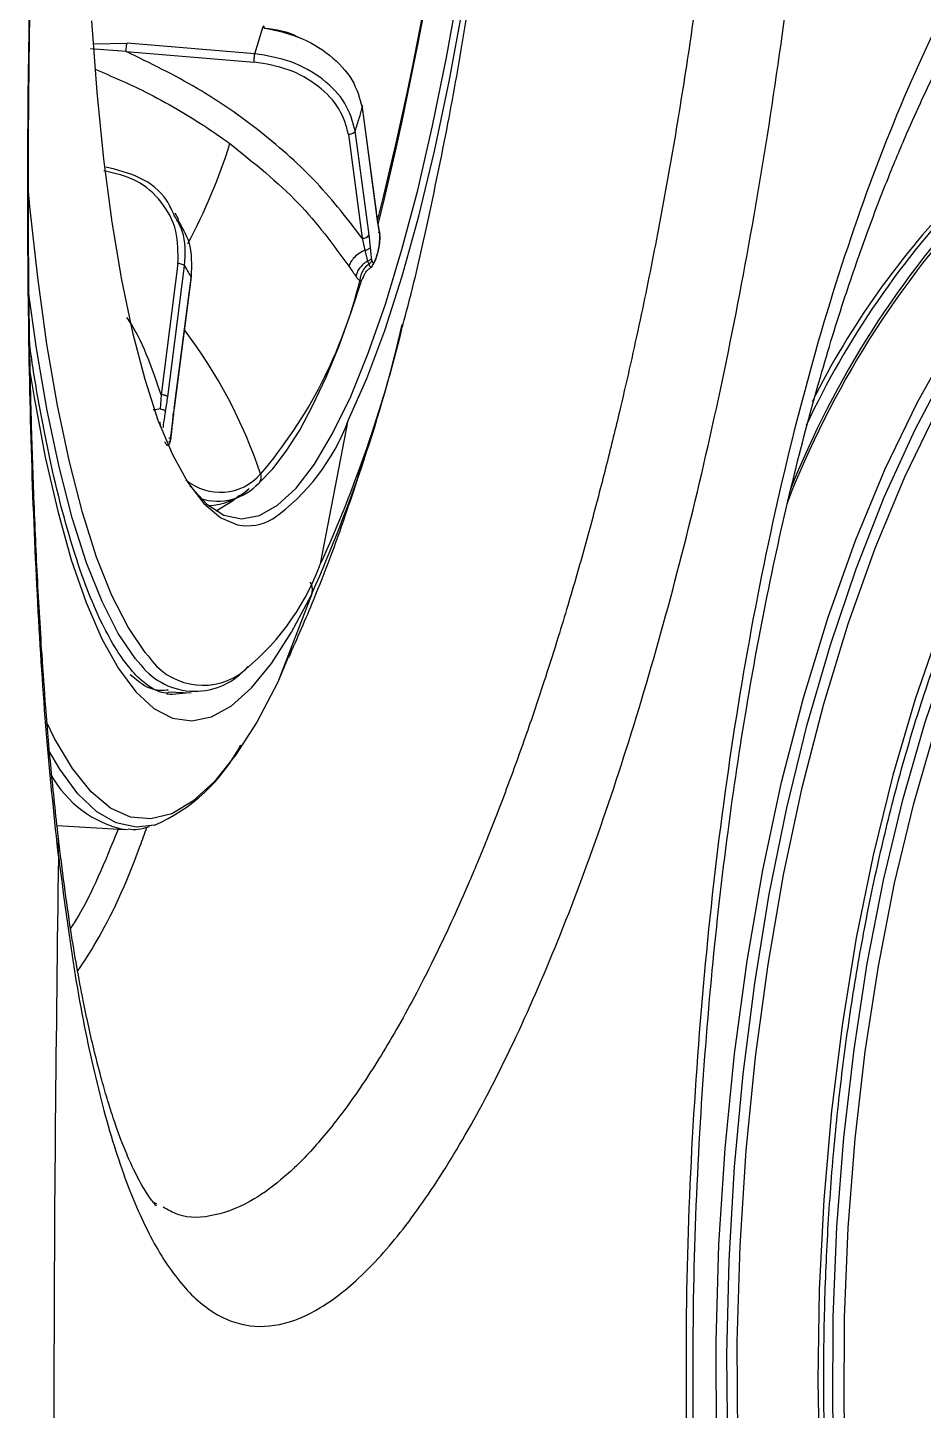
# Model space of a CAD drawing. Extents: x 400 to 501, y 484 to 634.
# Drawn here: x 411.449 to 413.253, y 551.202 to 553.985 of the extents above; entities that cross this region are included whole.
import ezdxf

# ---------------------------------------------------------------- set-up
doc = ezdxf.new("R2010")
doc.units = 0
doc.header["$MEASUREMENT"] = 0
doc.layers.add('1', color=4, linetype='Continuous')
doc.layers.add('DIM', color=3, linetype='Continuous')

# ---------------------------------------------------------------- blocks, each defined once
blk = doc.blocks.new('2026 GRANDEE')
at = {"layer": '1', "color": 3, "linetype": 'Continuous', "lineweight": 25}
for p, q in [((-38.5182, -42.9077), (-38.5025, -42.8553)), ((-38.7772, -42.9034), (-38.8495, -42.8978)), ((-38.8432, -42.8881), (-38.7757, -42.8865)), ((-38.7772, -42.9034), (-38.5198, -42.9246)), ((-38.5182, -42.9077), (-38.7757, -42.8865)), ((-38.5188, -42.9103), (-38.5182, -42.9077)), ((-38.2741, -43.2231), (-38.3022, -43.0103)), ((-38.3019, -43.0163), (-38.2743, -43.2254)), ((-38.3296, -43.0702), (-38.3019, -43.2792)), ((-38.2884, -43.272), (-38.316, -43.0631)), ((-38.5762, -43.083), (-38.5684, -43.0887)), ((-38.6712, -43.2418), (-38.679, -43.2285)), ((-38.2711, -43.2441), (-38.2743, -43.2234)), ((-38.2677, -43.2638), (-38.2711, -43.2438)), ((-38.2669, -43.27), (-38.2677, -43.2637)), ((-38.3019, -43.2792), (-38.2965, -43.3028)), ((-38.2965, -43.3028), (-38.2914, -43.3251)), ((-38.2914, -43.3251), (-38.289, -43.3309)), ((-38.275, -43.3222), (-38.2719, -43.3119)), ((-38.6731, -43.33), (-38.7072, -43.5941)), ((-38.6938, -43.5985), (-38.6597, -43.3345)), ((-38.6805, -43.6219), (-38.6459, -43.3543)), ((-38.6466, -43.3571), (-38.6807, -43.6211)), ((-38.7072, -43.5941), (-38.7086, -43.6226)), ((-38.6844, -43.6526), (-38.6818, -43.6301)), ((-38.7097, -43.6493), (-38.7092, -43.6579)), ((-38.6872, -43.6791), (-38.6844, -43.6523)), ((-38.3858, -43.9347), (-38.3302, -43.6461)), ((-38.688, -43.6856), (-38.6872, -43.6797)), ((-38.6873, -43.6799), (-38.6872, -43.6796)), ((-38.5168, -43.7776), (-38.5116, -43.7737)), ((-38.4045, -43.9965), (-38.4721, -44.1725)), ((-38.451, -44.1225), (-38.4721, -44.1725)), ((-38.6952, -44.196), (-38.6886, -44.1965)), ((-38.6928, -44.1923), (-38.6462, -44.1943)), ((-38.9164, -44.4612), (-38.7808, -44.4693)), ((-38.775, -44.4695), (-38.7808, -44.4693)), ((-38.9133, -44.5256), (-38.9149, -44.4936)), ((-38.7155, -45.223), (-38.7217, -45.2199))]:
    blk.add_line(p, q, dxfattribs=at)
at = {"layer": '1', "color": 3, "linetype": 'Continuous', "lineweight": 25, "flags": 128}
for points in [[(-38.8472, -42.8415), (-38.8365, -42.9848), (-38.8227, -43.1201), (-38.8061, -43.2465), (-38.7867, -43.3629), (-38.7647, -43.4687), (-38.7401, -43.563), (-38.7133, -43.6451), (-38.6844, -43.7145), (-38.6535, -43.7706), (-38.621, -43.8131), (-38.587, -43.8416), (-38.553, -43.8558)], [(-38.3302, -43.6461), (-38.293, -43.5617), (-38.2568, -43.4645), (-38.2218, -43.3552), (-38.1883, -43.2346), (-38.1566, -43.1037), (-38.1269, -42.9634), (-38.0994, -42.8148), (-38.0744, -42.6591), (-38.052, -42.4975), (-38.0324, -42.3311), (-38.0157, -42.1613), (-38.0022, -41.9892), (-37.9918, -41.8164), (-37.9847, -41.6439), (-37.9809, -41.4733), (-37.9804, -41.3057), (-37.9833, -41.1424), (-37.9896, -40.9848)], [(-38.6491, -43.7773), (-38.6478, -43.7791), (-38.6148, -43.8146), (-38.5806, -43.8362), (-38.5452, -43.8437), (-38.5091, -43.8371), (-38.4724, -43.8164), (-38.4354, -43.7818), (-38.3984, -43.7335), (-38.3616, -43.6718), (-38.3253, -43.5973), (-38.2898, -43.5104), (-38.2553, -43.4118), (-38.222, -43.3021), (-38.1903, -43.1822), (-38.1603, -43.0529), (-38.1323, -42.9152), (-38.1064, -42.77)], [(-37.5662, -45.7168), (-37.5679, -45.5267), (-37.5633, -45.3367), (-37.5524, -45.148), (-37.5352, -44.9616), (-37.5118, -44.7784), (-37.4824, -44.5994), (-37.447, -44.4256), (-37.4059, -44.2579), (-37.3594, -44.0972), (-37.3076, -43.9443), (-37.2508, -43.8002), (-37.1894, -43.6654), (-37.1236, -43.5408)], [(-38.7332, -44.1198), (-38.739, -44.1128), (-38.7734, -44.0621), (-38.8061, -43.998), (-38.8368, -43.9208), (-38.8655, -43.831), (-38.8918, -43.7292), (-38.9157, -43.616), (-38.9369, -43.492), (-38.9554, -43.3581), (-38.9711, -43.2151), (-38.9753, -43.1692)], [(-37.4852, -46.6384), (-37.5188, -46.4575), (-37.546, -46.2716), (-37.5668, -46.0817), (-37.5811, -45.889), (-37.5887, -45.6945), (-37.5896, -45.4993), (-37.5839, -45.3045), (-37.5715, -45.1112), (-37.5526, -44.9205), (-37.5272, -44.7333), (-37.4954, -44.5509), (-37.4575, -44.3741), (-37.4136, -44.204), (-37.3641, -44.0416), (-37.3091, -43.8877), (-37.2491, -43.7432), (-37.1842, -43.6089), (-37.115, -43.4856), (-37.0417, -43.374), (-36.9648, -43.2746), (-36.8847, -43.188)], [(-37.4435, -46.6288), (-37.4767, -46.4495), (-37.5037, -46.2653), (-37.5243, -46.0771), (-37.5385, -45.8861), (-37.546, -45.6934), (-37.547, -45.5), (-37.5413, -45.3069), (-37.529, -45.1153), (-37.5102, -44.9263), (-37.485, -44.7408), (-37.4536, -44.56), (-37.416, -44.3848), (-37.3725, -44.2163), (-37.3234, -44.0553), (-37.269, -43.9028), (-37.2094, -43.7596), (-37.1452, -43.6265), (-37.0765, -43.5043), (-37.0039, -43.3936), (-36.9277, -43.2951), (-36.8483, -43.2094)], [(-38.2743, -43.2254), (-38.274, -43.2238), (-38.2741, -43.2231)], [(-38.7479, -44.1379), (-38.7585, -44.1253), (-38.7932, -44.0744), (-38.826, -44.0099), (-38.857, -43.9322), (-38.8858, -43.8419), (-38.9123, -43.7394), (-38.9363, -43.6255), (-38.9577, -43.5008), (-38.9744, -43.3817)], [(-38.5092, -43.771), (-38.4821, -43.7431), (-38.455, -43.7077), (-38.428, -43.6651), (-38.4013, -43.6154), (-38.3748, -43.5587), (-38.3488, -43.4954), (-38.3234, -43.4256), (-38.3027, -43.3631)], [(-36.7451, -43.3989), (-36.8197, -43.4807), (-36.8912, -43.5747), (-36.9592, -43.6804), (-37.0234, -43.7971), (-37.0832, -43.9242), (-37.1385, -44.0609), (-37.1888, -44.2065), (-37.2338, -44.36), (-37.2734, -44.5206), (-37.3072, -44.6873), (-37.3351, -44.8592), (-37.3569, -45.0353), (-37.3724, -45.2144), (-37.3817, -45.3957), (-37.3846, -45.5779), (-37.3811, -45.7602)], [(-37.3492, -45.8151), (-37.3548, -45.633), (-37.3538, -45.4506), (-37.3463, -45.2688), (-37.3323, -45.089), (-37.3118, -44.912), (-37.2851, -44.7391), (-37.2523, -44.5713), (-37.2136, -44.4097), (-37.1692, -44.2552), (-37.1194, -44.1087), (-37.0644, -43.9712), (-37.0048, -43.8436), (-36.9407, -43.7265), (-36.8726, -43.6208), (-36.801, -43.527), (-36.7262, -43.4458)], [(-38.9719, -43.5436), (-38.9628, -43.5995), (-38.9402, -43.7195), (-38.9152, -43.8286), (-38.8878, -43.9263), (-38.8582, -44.012), (-38.8266, -44.0852), (-38.7931, -44.1453), (-38.758, -44.1922), (-38.7215, -44.2255), (-38.6838, -44.245), (-38.645, -44.2506), (-38.6055, -44.2423), (-38.5654, -44.2201), (-38.5251, -44.1842), (-38.4846, -44.1348), (-38.4443, -44.072), (-38.4045, -43.9965)], [(-38.6805, -43.6219), (-38.6808, -43.6225), (-38.6809, -43.6226)], [(-38.6807, -43.6211), (-38.6805, -43.6218), (-38.6805, -43.6219)], [(-37.3264, -45.8136), (-37.3319, -45.6327), (-37.3309, -45.4513), (-37.3234, -45.2707), (-37.3095, -45.0919), (-37.2892, -44.916), (-37.2627, -44.7442), (-37.2301, -44.5774), (-37.1916, -44.4167), (-37.1474, -44.2631), (-37.0979, -44.1175), (-37.0433, -43.9809), (-36.984, -43.854), (-36.938, -43.7682)], [(-38.5491, -43.7968), (-38.5631, -43.8085), (-38.5963, -43.8281)], [(-38.4721, -44.1725), (-38.5144, -44.2528), (-38.5571, -44.3198), (-38.6, -44.3731), (-38.6429, -44.4123), (-38.6854, -44.4373), (-38.7274, -44.4479), (-38.7687, -44.4441), (-38.8089, -44.4259), (-38.8479, -44.3933), (-38.8855, -44.3466), (-38.9214, -44.286), (-38.9372, -44.2539)], [(-38.6886, -44.1965), (-38.6843, -44.1967), (-38.6571, -44.1938)], [(-38.7206, -44.4603), (-38.7571, -44.4644), (-38.7973, -44.4558), (-38.8365, -44.4335), (-38.8745, -44.3974), (-38.911, -44.3478), (-38.933, -44.31)]]:
    blk.add_lwpolyline(points, dxfattribs=at)
at = {"layer": '1', "color": 3, "linetype": 'Continuous', "lineweight": 25}
for centre, radius, start, end in [((-45.2466, -41.5005), 7.1902, 345.96367, 359.4159), ((-45.4449, -41.4801), 7.3904, 346.13309, 359.36885), ((-39.6827, -42.7391), 1.1678, 331.8652, 342.5819), ((-35.6582, -44.5052), 1.918, 136.6275, 158.8796), ((-35.6685, -44.4918), 1.9073, 136.5794, 158.2929), ((-35.8035, -44.4109), 1.7735, 136.0899, 154.8022), ((-35.8838, -44.369), 1.6931, 135.7924, 153.2992), ((-38.3002, -43.2659), 0.0134, 262.7449, 332.7184), ((-39.2258, -43.1386), 0.9463, 319.4651, 346.1683), ((-39.4743, -44.0803), 1.0214, 18.658, 37.1399), ((-41.1246, -42.7791), 2.9803, 336.001, 346.9409), ((-40.8433, -42.8194), 2.6987, 335.5896, 346.23), ((-38.7272, -43.4981), 0.4237, 305.3467, 339.547), ((-38.5877, -43.6832), 0.1073, 229.784, 319.0451), ((-38.593, -43.6953), 0.113, 252.2855, 317.9047), ((-38.5245, -43.7598), 0.019, 323.811, 19.1954), ((-38.6143, -43.6956), 0.1212, 270.9841, 314.2143), ((-38.533, -43.7587), 0.099, 258.3676, 300.9521), ((-38.854, -43.7624), 0.4983, 307.6126, 339.1283), ((-39.3143, -43.4866), 1.0309, 333.9099, 334.2342), ((-41.9571, -42.2849), 3.9435, 334.277, 334.3609), ((-38.6227, -44.0462), 0.1327, 213.6473, 303.2778), ((-38.6389, -44.0524), 0.1385, 218.0929, 320.163), ((-38.8571, -44.1392), 0.3489, 293.0337, 332.8149), ((-38.734, -44.2526), 0.2217, 208.748, 257.8136)]:
    blk.add_arc(centre, radius, start, end, dxfattribs=at)
for points, knots in [([(-37.3642, -39.525), (-37.2516, -39.5853), (-37.0261, -39.706), (-36.6532, -39.9009), (-36.2518, -40.1046), (-35.811, -40.3197), (-35.4265, -40.5077), (-35.1252, -40.6695), (-34.918, -40.7925), (-34.7457, -40.9129), (-34.6114, -41.03), (-34.5139, -41.1328), (-34.4304, -41.2454), (-34.3626, -41.3653), (-34.3098, -41.487), (-34.2663, -41.6207), (-34.2228, -41.8014), (-34.1873, -42.0331), (-34.1623, -42.3122), (-34.1474, -42.5944), (-34.1386, -42.8778), (-34.132, -43.252), (-34.1293, -43.7167), (-34.1294, -44.0867), (-34.1295, -44.2715)], [0, 0, 0, 0, 0.100112, 0.200649, 0.300724, 0.400619, 0.500675, 0.542374, 0.583963, 0.625534, 0.646387, 0.66732, 0.688265, 0.703912, 0.719523, 0.7351, 0.750689, 0.778681, 0.806702, 0.834709, 0.86271, 0.890722, 0.945416, 1, 1, 1, 1]), ([(-34.2687, -44.2491), (-34.2686, -44.0183), (-34.2684, -43.5588), (-34.2733, -43.0082), (-34.2859, -42.5983), (-34.3002, -42.3264), (-34.3238, -42.0577), (-34.3574, -41.8348), (-34.3986, -41.662), (-34.44, -41.5348), (-34.491, -41.4188), (-34.5578, -41.3037), (-34.6403, -41.1965), (-34.7368, -41.0983), (-34.8709, -40.9846), (-35.0419, -40.8674), (-35.2457, -40.7472), (-35.5115, -40.6039), (-35.8348, -40.4422), (-36.1972, -40.2631), (-36.5347, -40.0924), (-36.845, -39.9306), (-37.139, -39.7738), (-37.3177, -39.6762), (-37.4084, -39.6266)], [0, 0, 0, 0, 0.069459, 0.138289, 0.16579, 0.193316, 0.220796, 0.248195, 0.263443, 0.278468, 0.293631, 0.309366, 0.330489, 0.351232, 0.372605, 0.415684, 0.457523, 0.499454, 0.583151, 0.667533, 0.75002, 0.834299, 0.915826, 1, 1, 1, 1]), ([(-37.4822, -39.741), (-37.3857, -39.7973), (-37.1945, -39.9091), (-36.8697, -40.089), (-36.5185, -40.2765), (-36.1359, -40.4753), (-35.806, -40.6477), (-35.5462, -40.7923), (-35.364, -40.9005), (-35.1934, -41.0135), (-35.038, -41.1356), (-34.9243, -41.2475), (-34.8401, -41.357), (-34.7823, -41.4518), (-34.733, -41.5588), (-34.6885, -41.69), (-34.6516, -41.8491), (-34.6235, -42.034), (-34.601, -42.2572), (-34.5853, -42.5167), (-34.5721, -42.9056), (-34.5664, -43.391), (-34.5662, -43.7783), (-34.566, -43.9716)], [0, 0, 0, 0, 0.100049, 0.198259, 0.298532, 0.39842, 0.498155, 0.540017, 0.581633, 0.624439, 0.657079, 0.688784, 0.704911, 0.720911, 0.736258, 0.751321, 0.771655, 0.792484, 0.813401, 0.844807, 0.876245, 0.938247, 1, 1, 1, 1]), ([(-37.4535, -39.8448), (-37.3399, -39.9113), (-37.1127, -40.0445), (-36.7202, -40.2595), (-36.2918, -40.4857), (-35.9232, -40.679), (-35.64, -40.8368), (-35.4546, -40.9465), (-35.2665, -41.0698), (-35.1124, -41.1902), (-34.997, -41.3069), (-34.9194, -41.4042), (-34.8556, -41.5119), (-34.8071, -41.6266), (-34.7717, -41.7415), (-34.7441, -41.865), (-34.716, -42.0375), (-34.6934, -42.2611), (-34.6726, -42.6223), (-34.6624, -43.0728), (-34.6607, -43.4323), (-34.6599, -43.6105)], [0, 0, 0, 0, 0.125148, 0.25039, 0.375567, 0.500491, 0.547379, 0.594003, 0.640694, 0.687832, 0.708964, 0.729935, 0.750735, 0.766255, 0.781794, 0.79741, 0.813088, 0.844674, 0.876247, 0.938648, 1, 1, 1, 1]), ([(-38.2222, -43.4604), (-38.2201, -43.4527), (-38.2008, -43.384), (-38.17, -43.2473), (-38.1295, -43.0538), (-38.0951, -42.8592), (-38.0661, -42.6694), (-38.0418, -42.4821), (-38.0214, -42.2962), (-38.0046, -42.1109), (-37.9914, -41.926), (-37.9816, -41.7413), (-37.9752, -41.557), (-37.9723, -41.3728), (-37.9731, -41.1888), (-37.977, -41.0252), (-37.9817, -40.9239), (-37.9836, -40.8828)], [0, 0, 0, 0, 0.010065, 0.090266, 0.173069, 0.25066, 0.32474, 0.396501, 0.46673, 0.535983, 0.604688, 0.673205, 0.74183, 0.810831, 0.880581, 0.951523, 1, 1, 1, 1]), ([(-38.9133, -44.5256), (-38.9034, -44.6021), (-38.8836, -44.7555), (-38.8451, -44.9514), (-38.7998, -45.1203), (-38.7471, -45.2577), (-38.6874, -45.3627), (-38.6208, -45.4338), (-38.548, -45.4701), (-38.4694, -45.471), (-38.386, -45.4366), (-38.2988, -45.3674), (-38.2089, -45.2641), (-38.1175, -45.128), (-38.026, -44.961), (-37.9357, -44.7648), (-37.848, -44.5419), (-37.7642, -44.2945), (-37.6855, -44.0254), (-37.6131, -43.7373), (-37.5481, -43.4328), (-37.4912, -43.1148), (-37.4433, -42.7862), (-37.4051, -42.4498), (-37.3761, -42.1085), (-37.3654, -41.8797), (-37.36, -41.7654)], [0, 0, 0, 0, 0.041661, 0.083542, 0.125624, 0.167885, 0.210293, 0.252815, 0.295413, 0.338042, 0.380653, 0.4232, 0.465642, 0.507942, 0.550065, 0.591979, 0.633667, 0.675118, 0.716331, 0.757315, 0.798089, 0.838682, 0.879127, 0.919464, 0.959739, 1, 1, 1, 1]), ([(-37.5399, -41.7659), (-37.5448, -41.8738), (-37.5547, -42.0889), (-37.5821, -42.4104), (-37.6134, -42.6835), (-37.6455, -42.9109), (-37.6748, -43.0928), (-37.7071, -43.2712), (-37.7427, -43.447), (-37.7725, -43.5798), (-37.795, -43.6734), (-37.8086, -43.7284), (-37.823, -43.7845), (-37.8381, -43.8418), (-37.854, -43.9), (-37.8707, -43.9591), (-37.8886, -44.0199), (-37.9094, -44.0886), (-37.9354, -44.1704), (-37.9684, -44.2688), (-38.007, -44.3763), (-38.0472, -44.4804), (-38.0848, -44.5709), (-38.1197, -44.6495), (-38.1549, -44.7241), (-38.1916, -44.7966), (-38.2285, -44.8642), (-38.275, -44.9428), (-38.3303, -45.0258), (-38.3954, -45.1073), (-38.4584, -45.1703), (-38.5273, -45.2212), (-38.5993, -45.2492), (-38.6606, -45.2531), (-38.6932, -45.2347), (-38.7031, -45.2291)], [0, 0, 0, 0, 0.05562, 0.110847, 0.166647, 0.19954, 0.233251, 0.266492, 0.299833, 0.334741, 0.345692, 0.357044, 0.368796, 0.380948, 0.393499, 0.406448, 0.419796, 0.434255, 0.453391, 0.477192, 0.505645, 0.535102, 0.560795, 0.582733, 0.605776, 0.631737, 0.656374, 0.67969, 0.724725, 0.76767, 0.812406, 0.856067, 0.915149, 0.974193, 1, 1, 1, 1]), ([(-38.9133, -44.5256), (-38.9214, -44.4493), (-38.9378, -44.2945), (-38.9554, -44.0311), (-38.968, -43.7421), (-38.9749, -43.4279), (-38.9762, -43.0926), (-38.9715, -42.7404), (-38.9613, -42.3767), (-38.9496, -42.1296), (-38.9437, -42.0059)], [0, 0, 0, 0, 0.116267, 0.236074, 0.358986, 0.484459, 0.611882, 0.740627, 0.87015, 1, 1, 1, 1]), ([(-38.913, -44.4935), (-38.9181, -44.4479), (-38.9277, -44.3617), (-38.9386, -44.2342), (-38.9464, -44.1257), (-38.9521, -44.0334), (-38.9581, -43.9223), (-38.964, -43.7862), (-38.9682, -43.6483), (-38.9708, -43.536), (-38.9726, -43.4338), (-38.974, -43.3015), (-38.9744, -43.1437), (-38.9733, -42.9638), (-38.9704, -42.7659), (-38.9648, -42.5386), (-38.9561, -42.2819), (-38.9473, -42.1001), (-38.9427, -42.0048)], [0, 0, 0, 0, 0.072431, 0.137026, 0.187479, 0.225879, 0.263053, 0.335636, 0.401373, 0.43432, 0.471745, 0.523351, 0.589374, 0.652699, 0.725428, 0.807585, 0.89914, 1, 1, 1, 1]), ([(-34.6599, -43.6105), (-34.6992, -43.5052), (-34.7781, -43.2938), (-34.9167, -43.0094), (-35.068, -42.7523), (-35.2315, -42.5282), (-35.4042, -42.3399), (-35.5835, -42.1902), (-35.7669, -42.0814), (-35.9515, -42.0152), (-36.135, -41.9925), (-36.3149, -42.0135), (-36.4889, -42.0779), (-36.6552, -42.1845), (-36.8121, -42.3315), (-36.9582, -42.5168), (-37.0922, -42.7376), (-37.2132, -42.991), (-37.3205, -43.2734), (-37.4134, -43.5815), (-37.4916, -43.9114), (-37.5546, -44.2594), (-37.6023, -44.6216), (-37.6342, -44.994), (-37.6517, -45.3728), (-37.6501, -45.6264), (-37.6494, -45.7532)], [0, 0, 0, 0, 0.04127, 0.082813, 0.124624, 0.166686, 0.208966, 0.25142, 0.293994, 0.336635, 0.379292, 0.421908, 0.464429, 0.506812, 0.549021, 0.591029, 0.632813, 0.674362, 0.715676, 0.756763, 0.797639, 0.838331, 0.878874, 0.919305, 0.959666, 1, 1, 1, 1]), ([(-37.635, -45.7494), (-37.6358, -45.6304), (-37.6373, -45.3995), (-37.6232, -45.0658), (-37.5996, -44.7587), (-37.5678, -44.4792), (-37.5302, -44.2276), (-37.4865, -43.9909), (-37.4378, -43.7726), (-37.3857, -43.5758), (-37.3356, -43.4114), (-37.2886, -43.2753), (-37.2459, -43.1637), (-37.2083, -43.0737), (-37.1739, -42.9971), (-37.1388, -42.9243), (-37.0988, -42.8474), (-37.054, -42.7687), (-37.0037, -42.6884), (-36.9469, -42.607), (-36.8798, -42.5227), (-36.8014, -42.4399), (-36.7161, -42.3659), (-36.6578, -42.3308), (-36.6276, -42.3125)], [0, 0, 0, 0, 0.074222, 0.1439, 0.209091, 0.269829, 0.326126, 0.377982, 0.434326, 0.484228, 0.527749, 0.565848, 0.598754, 0.626443, 0.649188, 0.673027, 0.70036, 0.731484, 0.762454, 0.798552, 0.83978, 0.886829, 0.941224, 1, 1, 1, 1]), ([(-38.4992, -42.8561), (-38.4993, -42.8551), (-38.4996, -42.853), (-38.5004, -42.852), (-38.5014, -42.8526), (-38.5021, -42.8544), (-38.5025, -42.8553)], [0, 0, 0, 0, 0.249998, 0.500004, 0.749997, 1, 1, 1, 1]), ([(-38.5025, -42.8553), (-38.4781, -42.8603), (-38.4293, -42.8702), (-38.3652, -42.9088), (-38.3176, -42.9597), (-38.3072, -42.9974), (-38.3019, -43.0163)], [0, 0, 0, 0, 0.2499882, 0.4997623, 0.7491818, 1, 1, 1, 1]), ([(-38.4992, -42.8561), (-38.4757, -42.8592), (-38.4515, -42.8623), (-38.4315, -42.8741), (-38.431, -42.8744)], [0, 0, 0, 0, 0.974072, 1, 1, 1, 1]), ([(-38.7772, -42.9034), (-38.7773, -42.9028), (-38.7773, -42.9015), (-38.7773, -42.8986), (-38.777, -42.8947), (-38.7765, -42.8909), (-38.7761, -42.8882), (-38.7758, -42.8871), (-38.7757, -42.8865)], [0, 0, 0, 0, 0.1241696, 0.2487352, 0.5000177, 0.7513063, 0.8758431, 1, 1, 1, 1]), ([(-38.3019, -43.2792), (-38.331, -43.2414), (-38.3893, -43.1658), (-38.503, -43.0646), (-38.6316, -42.9743), (-38.7287, -42.927), (-38.7772, -42.9034)], [0, 0, 0, 0, 0.250116, 0.500508, 0.750352, 1, 1, 1, 1]), ([(-38.5198, -42.9246), (-38.5198, -42.9235), (-38.5199, -42.9214), (-38.5197, -42.9176), (-38.5193, -42.9138), (-38.519, -42.9115), (-38.5188, -42.9103)], [0, 0, 0, 0, 0.2473837, 0.4976732, 0.750028, 1, 1, 1, 1]), ([(-38.316, -43.0631), (-38.3213, -43.0443), (-38.3318, -43.0067), (-38.3795, -42.9571), (-38.4442, -42.9202), (-38.4935, -42.9119), (-38.5182, -42.9077)], [0, 0, 0, 0, 0.2499975, 0.4997703, 0.7491865, 1, 1, 1, 1]), ([(-38.3296, -43.0702), (-38.3344, -43.0528), (-38.344, -43.0176), (-38.389, -42.9711), (-38.4499, -42.9361), (-38.4965, -42.9284), (-38.5198, -42.9246)], [0, 0, 0, 0, 0.247065, 0.497563, 0.749283, 1, 1, 1, 1]), ([(-38.8401, -42.9389), (-38.8061, -42.9535), (-38.7492, -42.9777), (-38.6771, -43.0173), (-38.6229, -43.0504), (-38.591, -43.0727), (-38.5762, -43.083)], [0, 0, 0, 0, 0.36195, 0.603492, 0.816181, 1, 1, 1, 1]), ([(-38.316, -43.0631), (-38.3134, -43.0545), (-38.3086, -43.0392), (-38.304, -43.0233), (-38.3019, -43.0163)], [0, 0, 0, 0, 0.559967, 1, 1, 1, 1]), ([(-38.3042, -43.0103), (-38.304, -43.0104), (-38.3027, -43.0111), (-38.3016, -43.0133), (-38.3018, -43.0153), (-38.3019, -43.0163)], [0, 0, 0, 0, 0.09397, 0.546994, 1, 1, 1, 1]), ([(-38.316, -43.0631), (-38.3165, -43.0641), (-38.3174, -43.0661), (-38.3208, -43.0685), (-38.325, -43.0701), (-38.3281, -43.0702), (-38.3296, -43.0702)], [0, 0, 0, 0, 0.249959, 0.500016, 0.750063, 1, 1, 1, 1]), ([(-38.5684, -43.0887), (-38.5201, -43.1273), (-38.4262, -43.2025), (-38.3607, -43.2919), (-38.3289, -43.3353)], [0, 0, 0, 0, 0.513788, 1, 1, 1, 1]), ([(-38.6731, -43.33), (-38.6728, -43.3079), (-38.6721, -43.2634), (-38.7038, -43.204), (-38.7551, -43.1589), (-38.7999, -43.1485), (-38.8223, -43.1433)], [0, 0, 0, 0, 0.247065, 0.497566, 0.749282, 1, 1, 1, 1]), ([(-38.6798, -43.2347), (-38.6846, -43.2236), (-38.6987, -43.1913), (-38.7479, -43.1531), (-38.7948, -43.1417), (-38.8183, -43.136)], [0, 0, 0, 0, 0.205122, 0.601447, 1, 1, 1, 1]), ([(-38.6597, -43.3345), (-38.6584, -43.3102), (-38.6564, -43.2744), (-38.6741, -43.2444), (-38.6798, -43.2347)], [0, 0, 0, 0, 0.674423, 1, 1, 1, 1]), ([(-38.6743, -43.2422), (-38.6653, -43.2567), (-38.6441, -43.2911), (-38.6457, -43.3329), (-38.6466, -43.3571)], [0, 0, 0, 0, 0.4219202, 1, 1, 1, 1]), ([(-38.2743, -43.2254), (-38.2737, -43.2297), (-38.2726, -43.2375), (-38.2714, -43.2447), (-38.2708, -43.2479)], [0, 0, 0, 0, 0.559948, 1, 1, 1, 1]), ([(-38.2856, -43.2967), (-38.286, -43.2919), (-38.2869, -43.2835), (-38.2879, -43.2755), (-38.2884, -43.272)], [0, 0, 0, 0, 0.559962, 1, 1, 1, 1]), ([(-38.267, -43.2722), (-38.2669, -43.2741), (-38.2667, -43.2779), (-38.267, -43.2847), (-38.2678, -43.2925), (-38.2692, -43.3008), (-38.2705, -43.3056), (-38.2712, -43.3082)], [0, 0, 0, 0, 0.150693, 0.314302, 0.496071, 0.733804, 1, 1, 1, 1]), ([(-38.2708, -43.2479), (-38.2702, -43.2515), (-38.2691, -43.2579), (-38.2681, -43.2643), (-38.2676, -43.2672)], [0, 0, 0, 0, 0.559996, 1, 1, 1, 1]), ([(-38.2697, -43.2669), (-38.2692, -43.2672), (-38.268, -43.2679), (-38.267, -43.2693), (-38.2666, -43.2708), (-38.2669, -43.2718), (-38.267, -43.2722)], [0, 0, 0, 0, 0.246573, 0.500053, 0.75346, 1, 1, 1, 1]), ([(-38.2676, -43.2672), (-38.2675, -43.2681), (-38.2673, -43.2696), (-38.2671, -43.2715), (-38.267, -43.2722)], [0, 0, 0, 0, 0.559762, 1, 1, 1, 1]), ([(-38.2668, -43.2823), (-38.2667, -43.282), (-38.2663, -43.2776), (-38.2666, -43.2735), (-38.2669, -43.2697)], [0, 0, 0, 0, 0.075046, 1, 1, 1, 1]), ([(-38.2965, -43.3028), (-38.2953, -43.3027), (-38.2927, -43.3023), (-38.2893, -43.3008), (-38.2867, -43.2989), (-38.2859, -43.2974), (-38.2856, -43.2967)], [0, 0, 0, 0, 0.243204, 0.500066, 0.756932, 1, 1, 1, 1]), ([(-38.2833, -43.3192), (-38.2837, -43.315), (-38.2845, -43.3076), (-38.2852, -43.3), (-38.2856, -43.2967)], [0, 0, 0, 0, 0.560002, 1, 1, 1, 1]), ([(-38.2719, -43.3119), (-38.2711, -43.3093), (-38.2696, -43.3039), (-38.2676, -43.2935), (-38.267, -43.2859), (-38.2668, -43.2823)], [0, 0, 0, 0, 0.3346581, 0.676897, 1, 1, 1, 1]), ([(-38.2965, -43.3028), (-38.3004, -43.3048), (-38.3082, -43.3089), (-38.3182, -43.3175), (-38.3257, -43.3267), (-38.3279, -43.3325), (-38.3289, -43.3353)], [0, 0, 0, 0, 0.2510782, 0.5108396, 0.7647334, 1, 1, 1, 1]), ([(-38.2914, -43.3251), (-38.2944, -43.3272), (-38.3004, -43.3314), (-38.3075, -43.3393), (-38.3128, -43.3477), (-38.3142, -43.3531), (-38.3149, -43.3557)], [0, 0, 0, 0, 0.25017, 0.50665, 0.759633, 1, 1, 1, 1]), ([(-38.2914, -43.3251), (-38.2904, -43.3248), (-38.2885, -43.3242), (-38.286, -43.3228), (-38.2841, -43.3211), (-38.2835, -43.3198), (-38.2833, -43.3192)], [0, 0, 0, 0, 0.245422, 0.50002, 0.754554, 1, 1, 1, 1]), ([(-38.289, -43.3309), (-38.2881, -43.3304), (-38.2863, -43.3295), (-38.2838, -43.3272), (-38.283, -43.3251), (-38.2826, -43.3239)], [0, 0, 0, 0, 0.277251, 0.562172, 1, 1, 1, 1]), ([(-38.2846, -43.3378), (-38.2838, -43.3373), (-38.2824, -43.3361), (-38.2798, -43.3324), (-38.2772, -43.3277), (-38.2757, -43.3239), (-38.2749, -43.322)], [0, 0, 0, 0, 0.268366, 0.520283, 0.764171, 1, 1, 1, 1]), ([(-38.2826, -43.3239), (-38.2827, -43.3231), (-38.283, -43.3217), (-38.2832, -43.32), (-38.2833, -43.3192)], [0, 0, 0, 0, 0.559825, 1, 1, 1, 1]), ([(-38.2826, -43.3239), (-38.2823, -43.3251), (-38.2816, -43.3275), (-38.2802, -43.3289), (-38.2785, -43.3282), (-38.2764, -43.3248), (-38.2751, -43.3207), (-38.2743, -43.3184)], [0, 0, 0, 0, 0.155717, 0.323801, 0.504782, 0.726693, 1, 1, 1, 1]), ([(-38.2712, -43.3082), (-38.2718, -43.3101), (-38.2728, -43.3135), (-38.2739, -43.3169), (-38.2743, -43.3184)], [0, 0, 0, 0, 0.5599997, 1, 1, 1, 1]), ([(-38.6597, -43.3345), (-38.6602, -43.334), (-38.6611, -43.333), (-38.6644, -43.3316), (-38.6686, -43.3305), (-38.6716, -43.3302), (-38.6731, -43.33)], [0, 0, 0, 0, 0.2500164, 0.4999925, 0.7500016, 1, 1, 1, 1]), ([(-38.6597, -43.3345), (-38.6573, -43.3389), (-38.653, -43.3468), (-38.6486, -43.3539), (-38.6466, -43.3571)], [0, 0, 0, 0, 0.5600601, 1, 1, 1, 1]), ([(-38.3289, -43.3353), (-38.3263, -43.3393), (-38.3216, -43.3463), (-38.3169, -43.3528), (-38.3149, -43.3557)], [0, 0, 0, 0, 0.55925, 1, 1, 1, 1]), ([(-38.3149, -43.3557), (-38.3134, -43.3576), (-38.3108, -43.3611), (-38.3081, -43.3637), (-38.3069, -43.3648)], [0, 0, 0, 0, 0.558938, 1, 1, 1, 1]), ([(-38.289, -43.3309), (-38.2915, -43.3332), (-38.2967, -43.3378), (-38.3023, -43.3466), (-38.3061, -43.3558), (-38.3067, -43.3618), (-38.3069, -43.3648)], [0, 0, 0, 0, 0.249618, 0.505283, 0.758165, 1, 1, 1, 1]), ([(-38.3005, -43.3586), (-38.2996, -43.3563), (-38.2978, -43.3517), (-38.2936, -43.3456), (-38.2884, -43.3403), (-38.2843, -43.3377), (-38.2822, -43.3364)], [0, 0, 0, 0, 0.250862, 0.503813, 0.754786, 1, 1, 1, 1]), ([(-38.289, -43.3309), (-38.2877, -43.3334), (-38.2855, -43.3377), (-38.2848, -43.3374), (-38.2846, -43.3373)], [0, 0, 0, 0, 0.571365, 1, 1, 1, 1]), ([(-38.3069, -43.3648), (-38.3046, -43.364), (-38.3015, -43.3631), (-38.3007, -43.3587), (-38.3005, -43.3577)], [0, 0, 0, 0, 0.7665446, 1, 1, 1, 1]), ([(-38.7072, -43.5941), (-38.7237, -43.545), (-38.7418, -43.4906), (-38.7728, -43.443), (-38.7758, -43.4384)], [0, 0, 0, 0, 0.903479, 1, 1, 1, 1]), ([(-36.4908, -47.8706), (-36.5055, -47.8654), (-36.5448, -47.8516), (-36.6082, -47.8155), (-36.6803, -47.7638), (-36.7505, -47.7002), (-36.8187, -47.6254), (-36.8844, -47.5398), (-36.9472, -47.4437), (-37.007, -47.3376), (-37.0632, -47.2221), (-37.1156, -47.0976), (-37.1638, -46.965), (-37.2076, -46.8248), (-37.2467, -46.6779), (-37.2809, -46.5249), (-37.3099, -46.3669), (-37.3337, -46.2045), (-37.352, -46.0387), (-37.3648, -45.8703), (-37.372, -45.7004), (-37.3735, -45.5297), (-37.3693, -45.3592), (-37.3596, -45.1899), (-37.3442, -45.0226), (-37.3233, -44.8582), (-37.2971, -44.6976), (-37.2656, -44.5418), (-37.2291, -44.3915), (-37.1878, -44.2475), (-37.1419, -44.1106), (-37.0916, -43.9816), (-37.0374, -43.8612), (-36.9794, -43.75), (-36.9182, -43.6485), (-36.854, -43.5576), (-36.7955, -43.4865), (-36.7581, -43.4485), (-36.7436, -43.4337)], [0, 0, 0, 0, 0.017145, 0.046023, 0.074647, 0.10309, 0.131425, 0.159709, 0.187978, 0.216249, 0.244533, 0.272836, 0.301161, 0.329506, 0.35787, 0.386249, 0.414643, 0.443047, 0.471461, 0.499881, 0.528306, 0.556734, 0.585163, 0.61359, 0.642014, 0.670432, 0.698842, 0.727243, 0.755631, 0.784005, 0.812361, 0.840697, 0.869011, 0.8973, 0.925565, 0.953809, 0.98204, 1, 1, 1, 1]), ([(-38.693, -44.195), (-38.6986, -44.1944), (-38.7117, -44.193), (-38.7342, -44.1801), (-38.7613, -44.1562), (-38.7896, -44.1201), (-38.8183, -44.0714), (-38.8464, -44.011), (-38.8734, -43.9389), (-38.8991, -43.8555), (-38.9231, -43.7612), (-38.9451, -43.6561), (-38.9613, -43.5667), (-38.9693, -43.5097), (-38.9715, -43.4941)], [0, 0, 0, 0, 0.066409, 0.155103, 0.240157, 0.330177, 0.419439, 0.508971, 0.599192, 0.690065, 0.781454, 0.87323, 0.965288, 1, 1, 1, 1]), ([(-38.6938, -43.5985), (-38.6943, -43.5979), (-38.6949, -43.597), (-38.6967, -43.596), (-38.6987, -43.5953), (-38.7011, -43.5947), (-38.7041, -43.5942), (-38.7061, -43.5941), (-38.7072, -43.5941)], [0, 0, 0, 0, 0.2386766, 0.365811, 0.4979124, 0.6671916, 0.8132257, 1, 1, 1, 1]), ([(-38.698, -43.6278), (-38.6972, -43.6224), (-38.6957, -43.6128), (-38.6944, -43.6028), (-38.6938, -43.5985)], [0, 0, 0, 0, 0.558637, 1, 1, 1, 1]), ([(-38.7086, -43.6226), (-38.7129, -43.6235), (-38.7181, -43.6246), (-38.7224, -43.6246), (-38.7232, -43.6246)], [0, 0, 0, 0, 0.8115854, 1, 1, 1, 1]), ([(-38.7086, -43.6226), (-38.7074, -43.6229), (-38.7048, -43.6234), (-38.7015, -43.6247), (-38.699, -43.6262), (-38.6983, -43.6273), (-38.698, -43.6278)], [0, 0, 0, 0, 0.243071, 0.500009, 0.756932, 1, 1, 1, 1]), ([(-38.7019, -43.6537), (-38.7012, -43.6488), (-38.6999, -43.6402), (-38.6986, -43.6316), (-38.698, -43.6278)], [0, 0, 0, 0, 0.559992, 1, 1, 1, 1]), ([(-38.6807, -43.6211), (-38.6814, -43.6267), (-38.6827, -43.6367), (-38.6838, -43.6469), (-38.6843, -43.6514)], [0, 0, 0, 0, 0.5599717, 1, 1, 1, 1]), ([(-38.7026, -43.6598), (-38.7025, -43.6586), (-38.7023, -43.6565), (-38.702, -43.6545), (-38.7019, -43.6537)], [0, 0, 0, 0, 0.559801, 1, 1, 1, 1]), ([(-38.6843, -43.6514), (-38.6849, -43.6565), (-38.6858, -43.6657), (-38.6869, -43.6747), (-38.6873, -43.6787)], [0, 0, 0, 0, 0.559989, 1, 1, 1, 1]), ([(-38.6964, -43.694), (-38.697, -43.6931), (-38.6979, -43.6915), (-38.6989, -43.6898), (-38.6993, -43.6891)], [0, 0, 0, 0, 0.560026, 1, 1, 1, 1]), ([(-38.6881, -43.6848), (-38.6885, -43.6865), (-38.6892, -43.6902), (-38.6907, -43.6941), (-38.6924, -43.6965), (-38.6944, -43.6968), (-38.6957, -43.695), (-38.6964, -43.694)], [0, 0, 0, 0, 0.155241, 0.324059, 0.504994, 0.727017, 1, 1, 1, 1]), ([(-38.6913, -43.6809), (-38.6906, -43.6808), (-38.689, -43.6807), (-38.6876, -43.6801), (-38.6869, -43.6795), (-38.6872, -43.679), (-38.6873, -43.6787)], [0, 0, 0, 0, 0.24539, 0.499977, 0.754521, 1, 1, 1, 1]), ([(-38.6913, -43.6888), (-38.6907, -43.6886), (-38.6895, -43.6881), (-38.6884, -43.6871), (-38.6879, -43.686), (-38.688, -43.6852), (-38.6881, -43.6848)], [0, 0, 0, 0, 0.24654, 0.500049, 0.75348, 1, 1, 1, 1]), ([(-38.6873, -43.6787), (-38.6874, -43.6799), (-38.6877, -43.682), (-38.688, -43.6839), (-38.6881, -43.6848)], [0, 0, 0, 0, 0.559804, 1, 1, 1, 1]), ([(-38.45, -44.123), (-38.4329, -44.0841), (-38.3914, -43.9898), (-38.3358, -43.8411), (-38.3005, -43.7294), (-38.2832, -43.6749)], [0, 0, 0, 0, 0.264413, 0.640809, 1, 1, 1, 1]), ([(-38.4069, -43.9715), (-38.4068, -43.9717), (-38.4051, -43.9743), (-38.4036, -43.9802), (-38.4026, -43.9885), (-38.4038, -43.9938), (-38.4045, -43.9965)], [0, 0, 0, 0, 0.023007, 0.348676, 0.67433, 1, 1, 1, 1]), ([(-38.769, -44.1572), (-38.7537, -44.17), (-38.7291, -44.1907), (-38.7027, -44.1886), (-38.6927, -44.1878)], [0, 0, 0, 0, 0.617025, 1, 1, 1, 1]), ([(-38.8893, -44.669), (-38.884, -44.6608), (-38.8513, -44.6102), (-38.8196, -44.5332), (-38.7931, -44.4686)], [0, 0, 0, 0, 0.161874, 1, 1, 1, 1]), ([(-38.8744, -44.7538), (-38.8622, -44.735), (-38.8196, -44.6696), (-38.7728, -44.5699), (-38.74, -44.4768), (-38.7355, -44.4641)], [0, 0, 0, 0, 0.2594, 0.898877, 1, 1, 1, 1]), ([(-38.7732, -44.468), (-38.7666, -44.4686), (-38.7521, -44.47), (-38.738, -44.4653), (-38.7303, -44.4628)], [0, 0, 0, 0, 0.458302, 1, 1, 1, 1]), ([(-38.7162, -45.2269), (-38.7175, -45.2258), (-38.72, -45.2236), (-38.7337, -45.2054), (-38.7516, -45.1755), (-38.771, -45.1355), (-38.7863, -45.0978), (-38.7971, -45.0682), (-38.8059, -45.0421), (-38.8153, -45.0126), (-38.8274, -44.9707), (-38.8444, -44.9053), (-38.8659, -44.8075), (-38.891, -44.6673), (-38.9059, -44.5502), (-38.914, -44.4868)], [0, 0, 0, 0, 0.114188, 0.217755, 0.310644, 0.391527, 0.454302, 0.498054, 0.52194, 0.55539, 0.600506, 0.657273, 0.751026, 0.865323, 1, 1, 1, 1]), ([(-38.9133, -46.648), (-38.9177, -46.2943), (-38.9265, -45.5868), (-38.9177, -44.8793), (-38.9133, -44.5256)], [0, 0, 0, 0, 0.5, 1, 1, 1, 1])]:
    blk.add_open_spline(points, degree=3, knots=knots, dxfattribs=at)

msp = doc.modelspace()

# ---------------------------------------------------------------- block references
at = {"layer": 'DIM'}
msp.add_blockref('2026 GRANDEE', (450.4248, 596.8403), dxfattribs=at)

doc.saveas('drawing.dxf')
